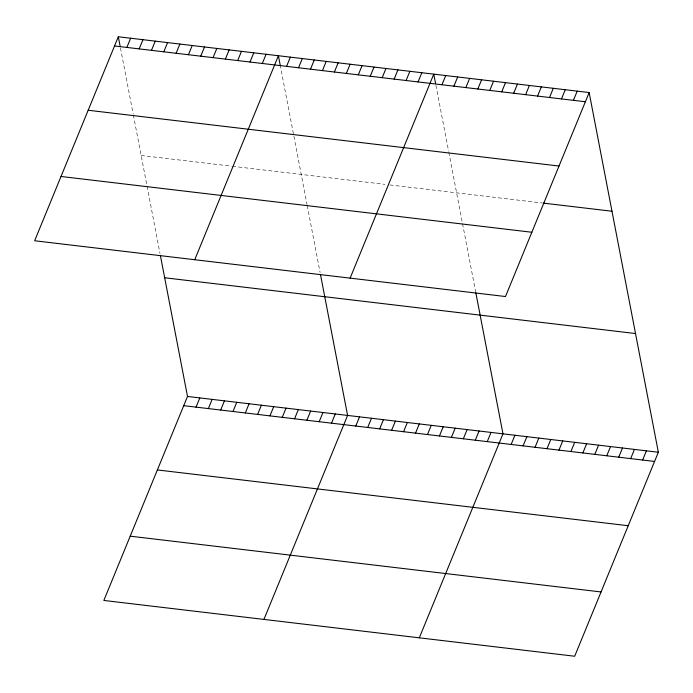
<?xml version="1.0" encoding="UTF-8"?>
<svg xmlns="http://www.w3.org/2000/svg" width="693" height="693" viewBox="0 0 693 693"><rect width="100%" height="100%" fill="white"/><g stroke="black" fill="none" stroke-linecap="round" stroke-linejoin="round"><path stroke-width="0.52" stroke-dasharray="3.46 2.6" d="M141.147 155.466L231.453 166.164M232.476 166.285L384.901 184.347M389.882 184.936L542.272 202.988M435.923 85.3L448.614 151.247M448.804 152.261L475.658 291.84M280.154 64.865L307.025 204.522M307.207 205.492L320.088 272.462M120.461 47.93L133.143 113.869M133.342 114.882L160.005 253.499"/><path stroke-width="1.04" d="M118.312 36.764L34.65 240.757L505.492 296.535L589.154 92.55L118.312 36.764L120.071 45.894M126.854 47.427L130.631 38.228M139.163 48.882L142.94 39.683M151.481 50.346L155.258 41.147M163.799 51.802L167.567 42.602M176.109 53.266L179.885 44.057M188.427 54.721L192.195 45.521M200.736 56.185L204.513 46.977M213.054 57.64L216.831 48.441M225.372 59.096L229.14 49.896M237.682 60.56L241.459 51.36M250 62.015L253.768 52.815M262.309 63.479L266.086 54.271M194.742 259.719L278.404 55.735L280.154 64.865M286.581 66.355L290.35 57.147M298.527 67.767L302.304 58.567M310.481 69.179L314.258 59.979M160.378 255.44L187.508 396.465L103.846 600.45L574.688 656.236L658.35 452.243L589.154 92.55M322.436 70.599L326.212 61.4M196.041 407.12L199.818 397.921M334.39 72.011L338.158 62.812M208.359 408.584L212.136 399.376M346.335 73.432L350.112 64.232M220.677 410.039L224.445 400.84M358.29 74.844L362.067 65.644M370.244 76.265L374.021 67.056M232.987 411.495L236.763 402.295M382.198 77.677L385.966 68.477M245.305 412.959L249.073 403.759M394.152 79.097L397.921 69.889M257.614 414.414L261.391 405.214M406.098 80.509L409.875 71.31M269.932 415.878L273.709 406.67M418.052 81.93L421.829 72.722M282.242 417.333L286.018 408.134M350.112 278.127L433.775 74.142L435.533 83.273M294.56 418.797L298.336 409.589M441.961 84.763L445.729 75.554M306.878 420.253L310.646 411.053M453.906 86.175L457.683 76.975M319.187 421.708L322.964 412.508M465.861 87.587L469.637 78.387M331.505 423.172L335.273 413.972M477.815 89.007L481.592 79.808M263.929 619.421L347.591 415.428L320.461 274.402M489.769 90.419L493.537 81.22M355.769 426.048L359.546 416.839M501.715 91.84L505.492 82.64M367.723 427.46L371.5 418.26M513.669 93.252L517.446 84.052M379.677 428.88L383.446 419.672M525.623 94.672L529.4 85.473M391.623 430.292L395.4 421.093M537.577 96.084L541.346 86.885M403.577 431.713L407.354 422.505M549.523 97.505L553.3 88.297M415.531 433.125L419.308 423.925M561.477 98.917L565.254 89.718M427.486 434.537L431.254 425.337M573.432 100.338L577.208 91.129M439.44 435.958L443.208 426.758M451.386 437.37L455.162 428.17M463.34 438.79L467.117 429.591M475.294 440.202L479.062 431.003M487.248 441.623L491.016 432.423M419.308 637.829L502.971 433.835L475.84 292.81M511.148 444.456L514.925 435.247M523.102 445.868L526.879 436.668M535.057 447.288L538.825 438.08M547.002 448.7L550.779 439.501M558.956 450.121L562.733 440.913M570.911 451.533L574.688 442.333M582.865 452.953L586.633 443.745M594.811 454.365L598.587 445.166M606.765 455.777L610.542 446.578M618.719 457.198L622.496 447.999M630.673 458.61L634.441 449.41M642.628 460.031L646.396 450.831M114.536 45.972L585.386 101.75M88.176 110.248L559.017 166.034M543.269 203.11L611.988 211.244M61.01 176.472L531.86 232.259M164.674 277.763L635.516 333.541M187.508 396.465L658.35 452.243M183.732 405.665L654.573 461.443M157.372 469.941L628.213 525.727M130.206 536.174L601.048 591.952"/></g></svg>
